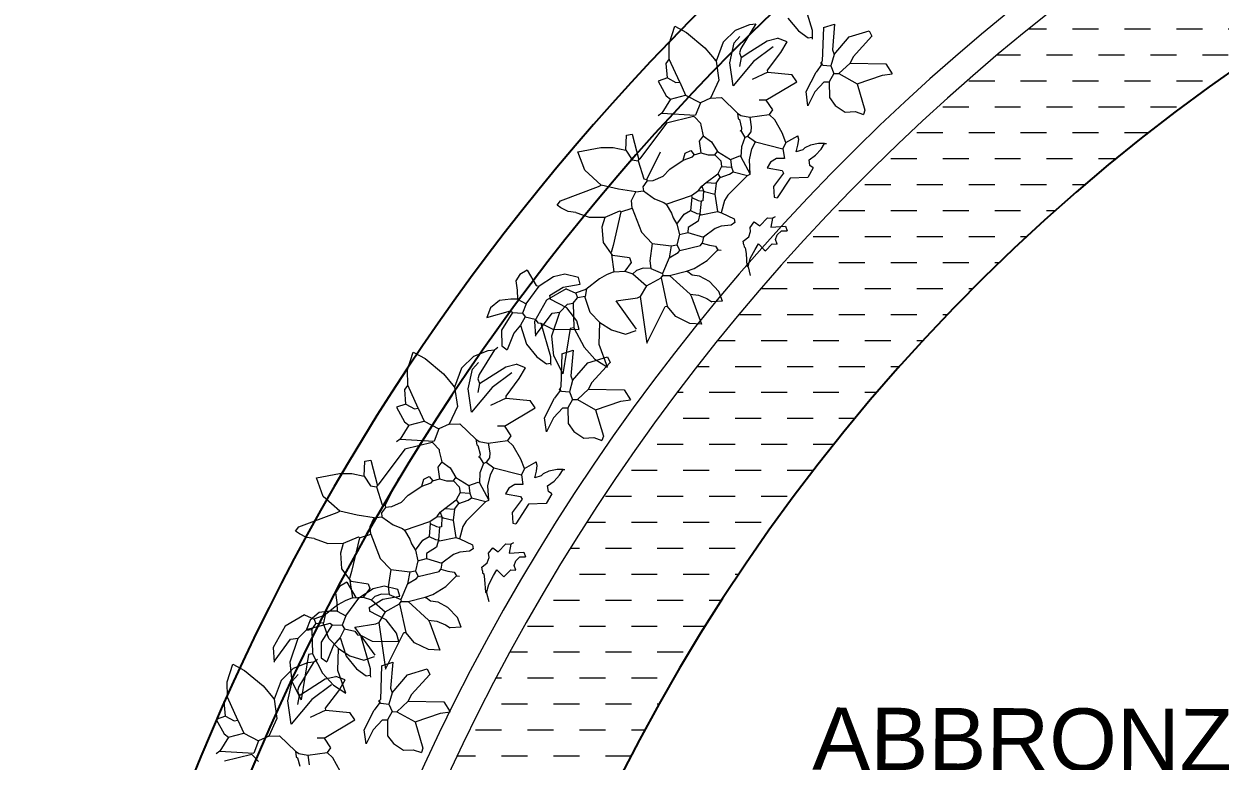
# Model space of a CAD drawing. Header units: millimetres. Extents: x 217.8 to 250.3, y 155.3 to 171.1.
# Drawn here: x 239.392 to 241.696, y 163.655 to 165.075 of the extents above; entities that cross this region are included whole.
import ezdxf

# ---------------------------------------------------------------- set-up
doc = ezdxf.new("R2010")
doc.units = ezdxf.units.MM
for name, color, linetype, lineweight in [('ACQUA', 151, 'Continuous', 20), ('TESTO', 253, 'Continuous', 25), ('VERDE_giardino', 74, 'Continuous', 9), ('VETRATE', 171, 'Continuous', 9)]:
    doc.layers.add(name, color=color, linetype=linetype, lineweight=lineweight)
doc.layers.add('PROIEZIONI', color=145, linetype='Continuous')
doc.styles.get("Standard").update_dxf_attribs({"font": 'ARIAL.TTF'})

msp = doc.modelspace()

# ---------------------------------------------------------------- hatches: boundary and pattern name
at = {"layer": 'ACQUA'}
h = msp.add_hatch(dxfattribs=at)
h.set_pattern_fill('DASH', color=256, scale=0.4, style=0)
h.set_pattern_definition([(0, (358.711986, -43.13463), (0.05, 0.05), [0.05, -0.05])])
h.paths.add_polyline_path([(244.3418, 165.9229), (244.3418, 165.6204, -0.174446), (246.5631, 164.4613), (246.7837, 164.6645, 0.17708)])
h.paths.add_polyline_path([(243.3257, 165.9208, 2.20923), (247.8419, 161.9543), (247.5419, 161.9543, -2.193796), (243.3257, 165.6181)])

# ---------------------------------------------------------------- linework, layer by layer
at = {"layer": 'PROIEZIONI'}
for radius, end in [(4.45, 218.0722), (4.35, 219.1114), (3.7, 0)]:
    msp.add_arc((243.8419, 161.9543), radius, 42.6531, end, dxfattribs=at)
at = {"layer": 'VERDE_giardino'}
for p, q in [((240.8913, 165.1261), (240.9101, 165.0625)), ((240.8638, 165.0859), (240.884, 165.0617)), ((240.6346, 165.0364), (240.6458, 165.0706)), ((240.6458, 165.0706), (240.6685, 165.0583)), ((240.7389, 165.0394), (240.7624, 165.0627)), ((240.7624, 165.0627), (240.79, 165.074)), ((240.8019, 165.0751), (240.7729, 165.0273)), ((240.79, 165.074), (240.8019, 165.0751)), ((240.884, 165.0617), (240.9027, 165.0482)), ((240.9101, 165.0625), (240.9101, 165.0493)), ((240.9319, 165.0676), (240.9299, 165.0029)), ((240.9319, 165.0676), (240.9536, 165.0745)), ((240.9536, 165.0745), (240.9495, 165.0247)), ((240.9818, 165.0502), (241.0199, 165.0615)), ((241.0199, 165.0615), (241.0253, 165.0509)), ((240.6685, 165.0583), (240.7038, 165.0289)), ((240.7389, 165.0394), (240.7252, 165.0033)), ((240.7517, 164.9997), (240.7599, 165.0381)), ((240.7599, 165.0381), (240.7712, 165.0505)), ((240.7925, 165.0226), (240.8238, 165.0423)), ((240.8238, 165.0423), (240.8439, 165.0472)), ((240.862, 165.0403), (240.8439, 165.0472)), ((240.8498, 165.0196), (240.862, 165.0403)), ((240.9027, 165.0482), (240.9101, 165.0493)), ((240.9101, 165.0493), (240.9107, 165.0456)), ((240.9527, 165.0156), (240.9818, 165.0502)), ((241.0253, 165.0509), (240.9893, 165.0115)), ((240.6351, 165.0072), (240.6346, 165.0364)), ((240.7038, 165.0289), (240.7252, 165.0033)), ((240.7729, 165.0273), (240.7703, 165.0194)), ((240.7703, 165.0194), (240.7735, 165.0104)), ((240.7735, 165.0104), (240.7925, 165.0226)), ((240.8355, 165.0308), (240.7975, 165.0026)), ((240.8245, 164.9856), (240.8498, 165.0196)), ((240.9527, 165.0156), (240.9464, 164.9939)), ((240.9495, 165.0247), (240.9527, 165.0156)), ((240.6292, 164.9988), (240.6356, 165.0073)), ((240.6314, 164.9707), (240.6292, 164.9988)), ((240.6553, 164.9628), (240.6351, 165.0072)), ((240.7252, 165.0033), (240.7231, 165.0049)), ((240.7252, 165.0033), (240.7306, 164.9662)), ((240.7581, 164.9553), (240.7517, 164.9997)), ((240.7975, 165.0026), (240.7581, 164.9553)), ((240.7735, 165.0104), (240.7703, 164.9928)), ((240.9289, 164.997), (240.9178, 164.9821)), ((240.9268, 164.9986), (240.9284, 165.0007)), ((240.9268, 164.9986), (240.9289, 164.997)), ((240.9284, 165.0007), (240.9299, 165.0029)), ((240.9284, 165.0007), (240.9289, 164.997)), ((240.9289, 164.997), (240.931, 164.9954)), ((240.931, 164.9954), (240.9464, 164.9939)), ((240.9464, 164.9939), (240.9523, 164.9796)), ((240.9618, 164.9791), (240.9835, 164.9993)), ((240.9893, 165.0115), (240.9835, 164.9993)), ((240.9835, 164.9993), (241.052, 164.9979)), ((241.052, 164.9979), (241.0642, 164.9788)), ((240.6314, 164.9707), (240.6134, 164.9643)), ((240.6314, 164.9707), (240.6479, 164.9617)), ((240.825, 164.9819), (240.7948, 164.968)), ((240.825, 164.9819), (240.8245, 164.9856)), ((240.825, 164.9819), (240.8712, 164.9772)), ((240.8807, 164.9635), (240.8712, 164.9772)), ((240.8986, 164.9444), (240.9178, 164.9821)), ((240.9523, 164.9796), (240.9433, 164.9631)), ((240.9523, 164.9796), (240.9618, 164.9791)), ((240.9618, 164.9791), (240.9969, 164.9596)), ((240.9969, 164.9596), (241.0457, 164.9761)), ((241.0457, 164.9761), (241.0642, 164.9788)), ((240.6134, 164.9643), (240.6289, 164.9362)), ((240.6479, 164.9617), (240.6553, 164.9628)), ((240.6553, 164.9628), (240.6665, 164.9379)), ((240.7306, 164.9662), (240.7148, 164.9317)), ((240.8214, 164.9283), (240.8807, 164.9635)), ((240.9158, 164.9439), (240.9338, 164.9636)), ((240.9338, 164.9636), (240.9433, 164.9631)), ((240.9433, 164.9631), (240.9439, 164.9329)), ((240.9969, 164.9596), (241.0119, 164.9087)), ((240.6374, 164.9299), (240.6205, 164.9028)), ((240.6289, 164.9362), (240.6374, 164.9299)), ((240.6374, 164.9299), (240.6665, 164.9379)), ((240.6665, 164.9379), (240.6952, 164.9231)), ((240.6952, 164.9231), (240.6859, 164.8993)), ((240.7148, 164.9317), (240.6952, 164.9231)), ((240.7148, 164.9317), (240.7355, 164.9328)), ((240.7663, 164.9032), (240.7355, 164.9328)), ((240.8214, 164.9283), (240.8082, 164.9282)), ((240.8214, 164.9283), (240.8337, 164.9092)), ((240.9023, 164.9173), (240.8986, 164.9444)), ((240.9158, 164.9439), (240.9023, 164.9173)), ((240.9439, 164.9329), (240.955, 164.9176)), ((240.6205, 164.9028), (240.6136, 164.898)), ((240.6205, 164.9028), (240.6859, 164.8993)), ((240.7663, 164.9032), (240.768, 164.8921)), ((240.7663, 164.9032), (240.7727, 164.8984)), ((240.7727, 164.8984), (240.7902, 164.8953)), ((240.7902, 164.8953), (240.8274, 164.9007)), ((240.8337, 164.9092), (240.8274, 164.9007)), ((240.8384, 164.89), (240.8274, 164.9007)), ((240.955, 164.9176), (240.9742, 164.9048)), ((240.9742, 164.9048), (240.9934, 164.906)), ((240.9934, 164.906), (241.0093, 164.9007)), ((241.0119, 164.9087), (241.0093, 164.9007)), ((240.6297, 164.884), (240.5783, 164.8151)), ((240.682, 164.8966), (240.6297, 164.884)), ((240.6842, 164.895), (240.682, 164.8966)), ((240.6842, 164.895), (240.6953, 164.8834)), ((240.6953, 164.8834), (240.6959, 164.8796)), ((240.6959, 164.8796), (240.7007, 164.8595)), ((240.768, 164.8921), (240.7701, 164.8905)), ((240.7701, 164.8905), (240.7744, 164.874)), ((240.7902, 164.8953), (240.7929, 164.8767)), ((240.7929, 164.8767), (240.7924, 164.8672)), ((240.8526, 164.8648), (240.8384, 164.89)), ((240.5512, 164.832), (240.5527, 164.8607)), ((240.5527, 164.8607), (240.5639, 164.8623)), ((240.5639, 164.8623), (240.5767, 164.813)), ((240.7007, 164.8595), (240.6928, 164.8489)), ((240.7007, 164.8595), (240.7167, 164.8476)), ((240.7712, 164.8698), (240.7733, 164.8682)), ((240.7744, 164.874), (240.7733, 164.8682)), ((240.7733, 164.8682), (240.7808, 164.856)), ((240.7808, 164.856), (240.774, 164.838)), ((240.7808, 164.856), (240.7861, 164.8587)), ((240.7924, 164.8672), (240.7861, 164.8587)), ((240.7861, 164.8587), (240.801, 164.8476)), ((240.8599, 164.8467), (240.8526, 164.8648)), ((240.8599, 164.8467), (240.8826, 164.8595)), ((240.8845, 164.852), (240.8826, 164.8595)), ((240.459, 164.8286), (240.5032, 164.8366)), ((240.5032, 164.8366), (240.5273, 164.8369)), ((240.5273, 164.8369), (240.5512, 164.832)), ((240.5512, 164.832), (240.5635, 164.813)), ((240.6658, 164.826), (240.6764, 164.8313)), ((240.6764, 164.8313), (240.6833, 164.8229)), ((240.6928, 164.8489), (240.696, 164.8266)), ((240.7167, 164.8476), (240.7278, 164.8294)), ((240.7231, 164.823), (240.7278, 164.8294)), ((240.7278, 164.8294), (240.7528, 164.814)), ((240.774, 164.838), (240.773, 164.8189)), ((240.7895, 164.8134), (240.7942, 164.8342)), ((240.7942, 164.8342), (240.801, 164.8476)), ((240.801, 164.8476), (240.8541, 164.8345)), ((240.8599, 164.8467), (240.8541, 164.8345)), ((240.8541, 164.8345), (240.8568, 164.8159)), ((240.8795, 164.8287), (240.883, 164.8415)), ((240.8923, 164.8325), (240.8795, 164.8287)), ((240.883, 164.8415), (240.8845, 164.852)), ((240.8961, 164.836), (240.8923, 164.8325)), ((240.907, 164.8412), (240.8961, 164.836)), ((240.9229, 164.8446), (240.907, 164.8412)), ((240.9171, 164.8222), (240.9276, 164.8338)), ((240.9341, 164.8443), (240.9229, 164.8446)), ((240.9276, 164.8338), (240.9341, 164.8443)), ((240.9341, 164.8443), (240.9378, 164.8448)), ((240.4722, 164.7929), (240.459, 164.8286)), ((240.5635, 164.813), (240.5751, 164.8109)), ((240.5751, 164.8109), (240.5767, 164.813)), ((240.5751, 164.8109), (240.5859, 164.7764)), ((240.5767, 164.813), (240.5783, 164.8151)), ((240.5917, 164.7754), (240.6181, 164.8285)), ((240.6362, 164.7951), (240.6621, 164.8122)), ((240.6621, 164.8122), (240.6658, 164.826)), ((240.6621, 164.8122), (240.6801, 164.8186)), ((240.6801, 164.8186), (240.6833, 164.8229)), ((240.6833, 164.8229), (240.696, 164.8266)), ((240.696, 164.8266), (240.7098, 164.8229)), ((240.7098, 164.8229), (240.7231, 164.823)), ((240.7231, 164.823), (240.7343, 164.8113)), ((240.7343, 164.8113), (240.7359, 164.8002)), ((240.7528, 164.814), (240.7708, 164.8205)), ((240.7528, 164.814), (240.755, 164.7992)), ((240.7708, 164.8205), (240.773, 164.8189)), ((240.773, 164.8189), (240.7911, 164.7855)), ((240.7911, 164.7855), (240.7895, 164.8134)), ((240.83, 164.8088), (240.8234, 164.7978)), ((240.8414, 164.8155), (240.83, 164.8088)), ((240.8568, 164.8159), (240.8414, 164.8155)), ((240.9045, 164.8134), (240.9171, 164.8222)), ((240.9061, 164.8023), (240.9045, 164.8134)), ((240.5042, 164.7645), (240.4722, 164.7929)), ((240.6362, 164.7951), (240.6226, 164.7811)), ((240.7063, 164.7694), (240.7285, 164.7859)), ((240.7359, 164.8002), (240.7285, 164.7859)), ((240.7285, 164.7859), (240.7333, 164.779)), ((240.7333, 164.779), (240.7513, 164.7854)), ((240.7359, 164.8002), (240.755, 164.7992)), ((240.7513, 164.7854), (240.7582, 164.7902)), ((240.755, 164.7992), (240.7582, 164.7902)), ((240.7582, 164.7902), (240.7858, 164.7828)), ((240.7858, 164.7828), (240.7911, 164.7855)), ((240.8234, 164.7978), (240.8526, 164.7926)), ((240.8553, 164.7873), (240.8362, 164.7618)), ((240.8526, 164.7926), (240.8553, 164.7873)), ((240.9125, 164.7975), (240.902, 164.7789)), ((240.9125, 164.7975), (240.9061, 164.8023)), ((240.4253, 164.7341), (240.4989, 164.7618)), ((240.4989, 164.7618), (240.5042, 164.7645)), ((240.5374, 164.7565), (240.5042, 164.7645)), ((240.5922, 164.7717), (240.5843, 164.761)), ((240.5843, 164.761), (240.5854, 164.7536)), ((240.5859, 164.7764), (240.5917, 164.7754)), ((240.5917, 164.7754), (240.5922, 164.7717)), ((240.6035, 164.7726), (240.5922, 164.7717)), ((240.6226, 164.7811), (240.6035, 164.7726)), ((240.6915, 164.7539), (240.6978, 164.7624)), ((240.6978, 164.7624), (240.7063, 164.7694)), ((240.6978, 164.7624), (240.701, 164.7534)), ((240.7063, 164.7694), (240.7254, 164.7684)), ((240.7254, 164.7684), (240.7228, 164.7471)), ((240.7254, 164.7684), (240.7333, 164.779)), ((240.7858, 164.7828), (240.7477, 164.7451)), ((240.8362, 164.7618), (240.8374, 164.7411)), ((240.868, 164.7778), (240.8432, 164.7401)), ((240.902, 164.7789), (240.868, 164.7778)), ((240.5705, 164.7514), (240.5374, 164.7565)), ((240.5625, 164.7347), (240.5705, 164.7514)), ((240.5705, 164.7514), (240.5854, 164.7536)), ((240.5854, 164.7536), (240.6067, 164.7378)), ((240.6067, 164.7378), (240.6247, 164.7309)), ((240.629, 164.7278), (240.6777, 164.7443)), ((240.6783, 164.7406), (240.6762, 164.7157)), ((240.6777, 164.7443), (240.6915, 164.7539)), ((240.6777, 164.7443), (240.6783, 164.7406)), ((240.6783, 164.7406), (240.6905, 164.7348)), ((240.6915, 164.7539), (240.701, 164.7534)), ((240.701, 164.7534), (240.7, 164.7343)), ((240.701, 164.7534), (240.7031, 164.7518)), ((240.7031, 164.7518), (240.7228, 164.7471)), ((240.7228, 164.7471), (240.7277, 164.7137)), ((240.7477, 164.7451), (240.7413, 164.7348)), ((240.8374, 164.7411), (240.8432, 164.7401)), ((240.4189, 164.7255), (240.4253, 164.7341)), ((240.4264, 164.7208), (240.4189, 164.7255)), ((240.4401, 164.7136), (240.4264, 164.7208)), ((240.5113, 164.703), (240.5399, 164.7148)), ((240.5399, 164.7148), (240.542, 164.7132)), ((240.542, 164.7132), (240.5637, 164.7201)), ((240.5637, 164.7201), (240.5625, 164.7347)), ((240.5637, 164.7201), (240.5819, 164.6735)), ((240.6247, 164.7309), (240.629, 164.7278)), ((240.629, 164.7278), (240.6391, 164.7103)), ((240.664, 164.7082), (240.6762, 164.7157)), ((240.6762, 164.7157), (240.6884, 164.7099)), ((240.6905, 164.7348), (240.6963, 164.7338)), ((240.6963, 164.7338), (240.6943, 164.7088)), ((240.7, 164.7343), (240.6963, 164.7338)), ((240.7413, 164.7348), (240.735, 164.7113)), ((240.455, 164.7119), (240.4401, 164.7136)), ((240.455, 164.7119), (240.4811, 164.7024)), ((240.4811, 164.7024), (240.5113, 164.703)), ((240.5059, 164.6843), (240.5113, 164.703)), ((240.542, 164.7132), (240.5268, 164.6484)), ((240.6391, 164.7103), (240.6423, 164.7013)), ((240.6423, 164.7013), (240.6498, 164.6891)), ((240.6498, 164.6891), (240.664, 164.7082)), ((240.6906, 164.6951), (240.6715, 164.6828)), ((240.6884, 164.7099), (240.6943, 164.7088)), ((240.6943, 164.7088), (240.6906, 164.6951)), ((240.6943, 164.7088), (240.6964, 164.7073)), ((240.6964, 164.7073), (240.7277, 164.7137)), ((240.7277, 164.7137), (240.7356, 164.7111)), ((240.7356, 164.7111), (240.76, 164.6995)), ((240.7611, 164.6921), (240.7543, 164.6873)), ((240.76, 164.6995), (240.7611, 164.6921)), ((240.7909, 164.6831), (240.7988, 164.6938)), ((240.7988, 164.6938), (240.8094, 164.6859)), ((240.8094, 164.6859), (240.8242, 164.7013)), ((240.8242, 164.7013), (240.8338, 164.7008)), ((240.8338, 164.7008), (240.8306, 164.6833)), ((240.8391, 164.7034), (240.8338, 164.7008)), ((240.5084, 164.6536), (240.5059, 164.6843)), ((240.5819, 164.6735), (240.6021, 164.6518)), ((240.6498, 164.6891), (240.6546, 164.669)), ((240.6546, 164.669), (240.6499, 164.6493)), ((240.6546, 164.669), (240.671, 164.6732)), ((240.6715, 164.6828), (240.671, 164.6732)), ((240.671, 164.6732), (240.7008, 164.6643)), ((240.7232, 164.6811), (240.7008, 164.6643)), ((240.7354, 164.6856), (240.7232, 164.6811)), ((240.7543, 164.6873), (240.7354, 164.6856)), ((240.7881, 164.6649), (240.7917, 164.6753)), ((240.7917, 164.6753), (240.7909, 164.6831)), ((240.8306, 164.6833), (240.8587, 164.6855)), ((240.8398, 164.6597), (240.843, 164.6687)), ((240.843, 164.6687), (240.851, 164.6763)), ((240.851, 164.6763), (240.862, 164.6765)), ((240.8587, 164.6855), (240.862, 164.6765)), ((240.5258, 164.6293), (240.5084, 164.6536)), ((240.5268, 164.6484), (240.5232, 164.6346)), ((240.6021, 164.6518), (240.5975, 164.6189)), ((240.6021, 164.6518), (240.6387, 164.6477)), ((240.6387, 164.6477), (240.6346, 164.6243)), ((240.6387, 164.6477), (240.6499, 164.6493)), ((240.6499, 164.6493), (240.6552, 164.6387)), ((240.6552, 164.6387), (240.6955, 164.6484)), ((240.6955, 164.6484), (240.6987, 164.6526)), ((240.7008, 164.6643), (240.6987, 164.6526)), ((240.6987, 164.6526), (240.7125, 164.649)), ((240.7125, 164.649), (240.7241, 164.6469)), ((240.7241, 164.6469), (240.7289, 164.64)), ((240.7777, 164.6566), (240.7881, 164.6649)), ((240.7788, 164.6492), (240.7777, 164.6566)), ((240.7788, 164.6492), (240.7793, 164.6455)), ((240.7793, 164.6455), (240.7814, 164.6439)), ((240.8006, 164.6404), (240.8069, 164.6514)), ((240.8069, 164.6514), (240.818, 164.6397)), ((240.8202, 164.6381), (240.8334, 164.6514)), ((240.8334, 164.6514), (240.8429, 164.6509)), ((240.8429, 164.6509), (240.8398, 164.6597)), ((240.5237, 164.6309), (240.5286, 164.5975)), ((240.5237, 164.6309), (240.5258, 164.6293)), ((240.5258, 164.6293), (240.5587, 164.6247)), ((240.5587, 164.6247), (240.5619, 164.6156)), ((240.6346, 164.6243), (240.6219, 164.5941)), ((240.6346, 164.6243), (240.652, 164.6345)), ((240.652, 164.6345), (240.6552, 164.6387)), ((240.7084, 164.6192), (240.7289, 164.64)), ((240.7273, 164.6379), (240.7289, 164.64)), ((240.7289, 164.64), (240.7348, 164.639)), ((240.7814, 164.6439), (240.7831, 164.6327)), ((240.7831, 164.6327), (240.7847, 164.6083)), ((240.7868, 164.6068), (240.7912, 164.6231)), ((240.7912, 164.6231), (240.8006, 164.6404)), ((240.818, 164.6397), (240.8202, 164.6381)), ((240.3613, 164.6006), (240.3471, 164.5923)), ((240.3613, 164.6006), (240.3789, 164.571)), ((240.5619, 164.6156), (240.5492, 164.5986)), ((240.572, 164.6001), (240.5652, 164.5934)), ((240.5847, 164.6043), (240.572, 164.6001)), ((240.5996, 164.6041), (240.5847, 164.6043)), ((240.5975, 164.6189), (240.5996, 164.6041)), ((240.5996, 164.6041), (240.6219, 164.5941)), ((240.6357, 164.5904), (240.6686, 164.599)), ((240.6686, 164.599), (240.6832, 164.6036)), ((240.6686, 164.599), (240.6707, 164.5974)), ((240.6832, 164.6036), (240.7084, 164.6192)), ((240.7847, 164.6083), (240.7868, 164.6068)), ((240.7868, 164.6068), (240.7911, 164.5903)), ((240.3471, 164.5923), (240.3394, 164.5798)), ((240.3394, 164.5798), (240.3423, 164.5618)), ((240.4122, 164.5878), (240.3847, 164.5699)), ((240.4336, 164.5931), (240.4122, 164.5878)), ((240.46, 164.5866), (240.4336, 164.5931)), ((240.4637, 164.5739), (240.46, 164.5866)), ((240.5004, 164.5839), (240.4742, 164.5633)), ((240.5143, 164.5916), (240.5004, 164.5839)), ((240.5286, 164.5975), (240.5143, 164.5916)), ((240.5286, 164.5975), (240.5492, 164.5986)), ((240.5492, 164.5986), (240.5652, 164.5934)), ((240.5652, 164.5934), (240.5912, 164.5706)), ((240.5912, 164.5706), (240.6193, 164.5861)), ((240.6193, 164.5861), (240.6225, 164.5904)), ((240.6193, 164.5861), (240.6311, 164.531)), ((240.6219, 164.5941), (240.6225, 164.5904)), ((240.6225, 164.5904), (240.6357, 164.5904)), ((240.6357, 164.5904), (240.6751, 164.5544)), ((240.6792, 164.5911), (240.6707, 164.5974)), ((240.6936, 164.589), (240.6792, 164.5911)), ((240.7123, 164.5791), (240.6936, 164.589)), ((240.7309, 164.5596), (240.7123, 164.5791)), ((240.3423, 164.5618), (240.3429, 164.5449)), ((240.3593, 164.5359), (240.3847, 164.5699)), ((240.3789, 164.571), (240.3847, 164.5699)), ((240.4362, 164.5649), (240.3986, 164.5427)), ((240.4044, 164.552), (240.4308, 164.5679)), ((240.4308, 164.5679), (240.4637, 164.5739)), ((240.4362, 164.5649), (240.455, 164.5565)), ((240.4742, 164.5633), (240.4539, 164.5566)), ((240.455, 164.5565), (240.4582, 164.5474)), ((240.4757, 164.5645), (240.473, 164.5496)), ((240.5912, 164.5706), (240.5791, 164.5499)), ((240.6751, 164.5544), (240.6912, 164.5524)), ((240.6751, 164.5544), (240.6777, 164.5492)), ((240.7377, 164.5408), (240.7309, 164.5596)), ((240.3082, 164.5423), (240.291, 164.5278)), ((240.3296, 164.5448), (240.3082, 164.5423)), ((240.3429, 164.5449), (240.3296, 164.5448)), ((240.3429, 164.5449), (240.3593, 164.5359)), ((240.3593, 164.5359), (240.3525, 164.5179)), ((240.3986, 164.5427), (240.3757, 164.5016)), ((240.4044, 164.552), (240.4055, 164.5445)), ((240.4376, 164.5279), (240.4055, 164.5445)), ((240.4243, 164.5198), (240.4391, 164.5352)), ((240.4391, 164.5352), (240.4502, 164.5368)), ((240.4502, 164.5368), (240.4582, 164.5474)), ((240.4502, 164.5368), (240.4514, 164.4896)), ((240.473, 164.5496), (240.4582, 164.5474)), ((240.4828, 164.5193), (240.4723, 164.5496)), ((240.533, 164.5413), (240.5738, 164.5473)), ((240.5721, 164.4868), (240.533, 164.5413)), ((240.5738, 164.5473), (240.5791, 164.5499)), ((240.5791, 164.5499), (240.5922, 164.4603)), ((240.5922, 164.4603), (240.6274, 164.5304)), ((240.6274, 164.5304), (240.6311, 164.531)), ((240.648, 164.5111), (240.6311, 164.531)), ((240.6777, 164.5492), (240.6972, 164.4969)), ((240.6912, 164.5524), (240.7076, 164.5458)), ((240.7076, 164.5458), (240.717, 164.5397)), ((240.7377, 164.5408), (240.717, 164.5397)), ((240.291, 164.5278), (240.2836, 164.5097)), ((240.2836, 164.5097), (240.3292, 164.522)), ((240.3334, 164.5189), (240.3118, 164.4854)), ((240.3292, 164.522), (240.3334, 164.5189)), ((240.3334, 164.5189), (240.3525, 164.5179)), ((240.3573, 164.511), (240.3483, 164.4945)), ((240.3525, 164.5179), (240.3573, 164.511)), ((240.3573, 164.511), (240.3769, 164.5063)), ((240.3775, 164.4747), (240.4095, 164.5176)), ((240.4088, 164.4745), (240.4243, 164.5198)), ((240.4095, 164.5176), (240.4243, 164.5198)), ((240.457, 164.5028), (240.4376, 164.5279)), ((240.5014, 164.5), (240.4828, 164.5193)), ((240.6748, 164.4979), (240.648, 164.5111)), ((240.3118, 164.4854), (240.3124, 164.4551)), ((240.3483, 164.4945), (240.3359, 164.4791)), ((240.3483, 164.4945), (240.36, 164.4581)), ((240.3757, 164.5016), (240.3776, 164.4735)), ((240.3769, 164.5063), (240.3817, 164.4994)), ((240.3817, 164.4994), (240.3876, 164.4983)), ((240.3876, 164.4983), (240.4063, 164.4347)), ((240.3876, 164.4983), (240.4105, 164.4873)), ((240.4105, 164.4873), (240.4613, 164.4863)), ((240.444, 164.4885), (240.4298, 164.4008)), ((240.4514, 164.4896), (240.444, 164.4885)), ((240.4514, 164.4896), (240.471, 164.4524)), ((240.4613, 164.4864), (240.457, 164.5028)), ((240.5001, 164.4573), (240.5014, 164.5)), ((240.5014, 164.5), (240.5238, 164.4857)), ((240.5238, 164.4857), (240.5508, 164.4777)), ((240.5508, 164.4777), (240.5711, 164.4844)), ((240.6972, 164.4969), (240.6748, 164.4979)), ((240.3359, 164.4791), (240.323, 164.4472)), ((240.4126, 164.4353), (240.4088, 164.4745)), ((240.1309, 164.4086), (240.142, 164.4428)), ((240.142, 164.4428), (240.1647, 164.4305)), ((240.2586, 164.4349), (240.2862, 164.4462)), ((240.2981, 164.4473), (240.2691, 164.3995)), ((240.2862, 164.4462), (240.2981, 164.4473)), ((240.2981, 164.4473), (240.305, 164.4521)), ((240.3124, 164.4551), (240.323, 164.4472)), ((240.36, 164.4581), (240.3802, 164.434)), ((240.4281, 164.4398), (240.4262, 164.3751)), ((240.4281, 164.4398), (240.4498, 164.4467)), ((240.4498, 164.4467), (240.4457, 164.3969)), ((240.471, 164.4524), (240.492, 164.4294)), ((240.516, 164.414), (240.5001, 164.4573)), ((240.1647, 164.4305), (240.2, 164.4011)), ((240.2351, 164.4116), (240.2586, 164.4349)), ((240.2561, 164.4103), (240.2674, 164.4227)), ((240.2887, 164.3948), (240.32, 164.4145)), ((240.32, 164.4145), (240.3401, 164.4194)), ((240.3582, 164.4125), (240.3401, 164.4194)), ((240.3802, 164.434), (240.3989, 164.4204)), ((240.3989, 164.4204), (240.4064, 164.4215)), ((240.4063, 164.4347), (240.4064, 164.4215)), ((240.4064, 164.4215), (240.4069, 164.4178)), ((240.4118, 164.4365), (240.4298, 164.4008)), ((240.4489, 164.3879), (240.478, 164.4224)), ((240.478, 164.4224), (240.5162, 164.4337)), ((240.5215, 164.4231), (240.4856, 164.3837)), ((240.492, 164.4294), (240.516, 164.414)), ((240.5162, 164.4337), (240.5215, 164.4231)), ((240.1314, 164.3794), (240.1309, 164.4086)), ((240.2, 164.4011), (240.2214, 164.3755)), ((240.2351, 164.4116), (240.2214, 164.3755)), ((240.2479, 164.3719), (240.2561, 164.4103)), ((240.2691, 164.3995), (240.2665, 164.3916)), ((240.2665, 164.3916), (240.2697, 164.3826)), ((240.2697, 164.3826), (240.2887, 164.3948)), ((240.3317, 164.403), (240.2938, 164.3748)), ((240.3207, 164.3578), (240.346, 164.3918)), ((240.346, 164.3918), (240.3582, 164.4125)), ((240.4457, 164.3969), (240.4489, 164.3879)), ((240.1255, 164.371), (240.1318, 164.3795)), ((240.1277, 164.3429), (240.1255, 164.371)), ((240.1515, 164.335), (240.1314, 164.3794)), ((240.2214, 164.3755), (240.2193, 164.3771)), ((240.2214, 164.3755), (240.2269, 164.3384)), ((240.2543, 164.3275), (240.2479, 164.3719)), ((240.2938, 164.3748), (240.2543, 164.3275)), ((240.2697, 164.3826), (240.2666, 164.365)), ((240.4251, 164.3692), (240.414, 164.3543)), ((240.423, 164.3708), (240.4246, 164.3729)), ((240.423, 164.3708), (240.4251, 164.3692)), ((240.4246, 164.3729), (240.4262, 164.3751)), ((240.4246, 164.3729), (240.4251, 164.3692)), ((240.4251, 164.3692), (240.4273, 164.3676)), ((240.4489, 164.3879), (240.4426, 164.3661)), ((240.4581, 164.3513), (240.4798, 164.3715)), ((240.4856, 164.3837), (240.4798, 164.3715)), ((240.4798, 164.3715), (240.5482, 164.3701)), ((240.5482, 164.3701), (240.5604, 164.3511)), ((240.3212, 164.3541), (240.291, 164.3402)), ((240.3212, 164.3541), (240.3207, 164.3578)), ((240.3212, 164.3541), (240.3674, 164.3494)), ((240.377, 164.3357), (240.3674, 164.3494)), ((240.3949, 164.3166), (240.414, 164.3543)), ((240.4273, 164.3676), (240.4426, 164.3661)), ((240.4485, 164.3518), (240.4396, 164.3353)), ((240.4426, 164.3661), (240.4485, 164.3518)), ((240.4485, 164.3518), (240.4581, 164.3513)), ((240.4581, 164.3513), (240.4931, 164.3318)), ((240.4931, 164.3318), (240.5419, 164.3484)), ((240.5419, 164.3484), (240.5604, 164.3511)), ((240.1277, 164.3429), (240.1096, 164.3365)), ((240.1096, 164.3365), (240.1251, 164.3084)), ((240.1277, 164.3429), (240.1441, 164.3339)), ((240.1441, 164.3339), (240.1515, 164.335)), ((240.1515, 164.335), (240.1628, 164.3101)), ((240.2269, 164.3384), (240.211, 164.3039)), ((240.3177, 164.3005), (240.377, 164.3357)), ((240.412, 164.3161), (240.43, 164.3358)), ((240.43, 164.3358), (240.4396, 164.3353)), ((240.4396, 164.3353), (240.4402, 164.3051)), ((240.4931, 164.3318), (240.5081, 164.2809)), ((240.1336, 164.3021), (240.1167, 164.275)), ((240.1251, 164.3084), (240.1336, 164.3021)), ((240.1336, 164.3021), (240.1628, 164.3101)), ((240.1628, 164.3101), (240.1914, 164.2953)), ((240.211, 164.3039), (240.1914, 164.2953)), ((240.211, 164.3039), (240.2317, 164.305)), ((240.2626, 164.2754), (240.2317, 164.305)), ((240.3177, 164.3005), (240.3044, 164.3004)), ((240.3177, 164.3005), (240.3299, 164.2814)), ((240.3986, 164.2896), (240.3949, 164.3166)), ((240.412, 164.3161), (240.3986, 164.2896)), ((240.4402, 164.3051), (240.4512, 164.2898)), ((240.1914, 164.2953), (240.1821, 164.2715)), ((240.3299, 164.2814), (240.3236, 164.2729)), ((240.4512, 164.2898), (240.4704, 164.277)), ((240.4704, 164.277), (240.4896, 164.2782)), ((240.4896, 164.2782), (240.5055, 164.2729)), ((240.5081, 164.2809), (240.5055, 164.2729)), ((240.1259, 164.2562), (240.0745, 164.1873)), ((240.1167, 164.275), (240.1098, 164.2702)), ((240.1167, 164.275), (240.1821, 164.2715)), ((240.1783, 164.2688), (240.1259, 164.2562)), ((240.1804, 164.2672), (240.1783, 164.2688)), ((240.1804, 164.2672), (240.1916, 164.2556)), ((240.1916, 164.2556), (240.1921, 164.2519)), ((240.2626, 164.2754), (240.2642, 164.2643)), ((240.2626, 164.2754), (240.2689, 164.2706)), ((240.2642, 164.2643), (240.2663, 164.2627)), ((240.2663, 164.2627), (240.2706, 164.2462)), ((240.2689, 164.2706), (240.2865, 164.2675)), ((240.2865, 164.2675), (240.3236, 164.2729)), ((240.2865, 164.2675), (240.2892, 164.249)), ((240.3346, 164.2622), (240.3236, 164.2729)), ((240.3489, 164.237), (240.3346, 164.2622)), ((240.0474, 164.2042), (240.0489, 164.2329)), ((240.0489, 164.2329), (240.0601, 164.2345)), ((240.0601, 164.2345), (240.073, 164.1852)), ((240.1969, 164.2317), (240.189, 164.2211)), ((240.1921, 164.2519), (240.1969, 164.2317)), ((240.1969, 164.2317), (240.2129, 164.2198)), ((240.2674, 164.242), (240.2696, 164.2404)), ((240.2706, 164.2462), (240.2696, 164.2404)), ((240.2696, 164.2404), (240.277, 164.2282)), ((240.277, 164.2282), (240.2823, 164.2309)), ((240.2887, 164.2394), (240.2823, 164.2309)), ((240.2823, 164.2309), (240.2972, 164.2198)), ((240.2892, 164.249), (240.2887, 164.2394)), ((240.3561, 164.2189), (240.3489, 164.237)), ((240.3561, 164.2189), (240.3789, 164.2317)), ((240.3807, 164.2242), (240.3789, 164.2317)), ((239.9553, 164.2008), (239.9995, 164.2088)), ((239.9995, 164.2088), (240.0235, 164.2091)), ((240.0235, 164.2091), (240.0474, 164.2042)), ((240.189, 164.2211), (240.1923, 164.1988)), ((240.2129, 164.2198), (240.2241, 164.2016)), ((240.2702, 164.2102), (240.2692, 164.1911)), ((240.277, 164.2282), (240.2702, 164.2102)), ((240.2904, 164.2064), (240.2972, 164.2198)), ((240.2972, 164.2198), (240.3503, 164.2067)), ((240.3561, 164.2189), (240.3503, 164.2067)), ((240.3758, 164.2009), (240.3793, 164.2137)), ((240.3793, 164.2137), (240.3807, 164.2242)), ((240.3924, 164.2082), (240.3885, 164.2047)), ((240.4033, 164.2135), (240.3924, 164.2082)), ((240.4191, 164.2168), (240.4033, 164.2135)), ((240.4304, 164.2165), (240.4191, 164.2168)), ((240.4238, 164.206), (240.4304, 164.2165)), ((240.4304, 164.2165), (240.4341, 164.217)), ((239.9685, 164.1651), (239.9553, 164.2008)), ((240.0474, 164.2042), (240.0597, 164.1852)), ((240.0597, 164.1852), (240.0714, 164.1831)), ((240.0714, 164.1831), (240.073, 164.1852)), ((240.073, 164.1852), (240.0745, 164.1873)), ((240.0879, 164.1476), (240.1143, 164.2007)), ((240.1324, 164.1673), (240.1584, 164.1844)), ((240.1584, 164.1844), (240.162, 164.1982)), ((240.1584, 164.1844), (240.1764, 164.1908)), ((240.162, 164.1982), (240.1726, 164.2035)), ((240.1726, 164.2035), (240.1795, 164.1951)), ((240.1764, 164.1908), (240.1795, 164.1951)), ((240.1795, 164.1951), (240.1923, 164.1988)), ((240.1923, 164.1988), (240.2061, 164.1951)), ((240.2061, 164.1951), (240.2193, 164.1952)), ((240.2193, 164.1952), (240.2241, 164.2016)), ((240.2193, 164.1952), (240.2305, 164.1835)), ((240.2241, 164.2016), (240.249, 164.1862)), ((240.249, 164.1862), (240.2671, 164.1927)), ((240.249, 164.1862), (240.2512, 164.1714)), ((240.2671, 164.1927), (240.2692, 164.1911)), ((240.2692, 164.1911), (240.2873, 164.1577)), ((240.2858, 164.1856), (240.2904, 164.2064)), ((240.2873, 164.1577), (240.2858, 164.1856)), ((240.3376, 164.1877), (240.3262, 164.181)), ((240.353, 164.1881), (240.3376, 164.1877)), ((240.3503, 164.2067), (240.353, 164.1881)), ((240.3885, 164.2047), (240.3758, 164.2009)), ((240.4007, 164.1856), (240.4133, 164.1944)), ((240.4024, 164.1745), (240.4007, 164.1856)), ((240.4133, 164.1944), (240.4238, 164.206)), ((240.0004, 164.1367), (239.9685, 164.1651)), ((240.0714, 164.1831), (240.0821, 164.1486)), ((240.1324, 164.1673), (240.1188, 164.1533)), ((240.2321, 164.1724), (240.2247, 164.1581)), ((240.2305, 164.1835), (240.2321, 164.1724)), ((240.2321, 164.1724), (240.2512, 164.1714)), ((240.2475, 164.1576), (240.2544, 164.1624)), ((240.2512, 164.1714), (240.2544, 164.1624)), ((240.2544, 164.1624), (240.282, 164.1551)), ((240.3262, 164.181), (240.3196, 164.17)), ((240.3196, 164.17), (240.3488, 164.1648)), ((240.3488, 164.1648), (240.3515, 164.1595)), ((240.4087, 164.1697), (240.3982, 164.1512)), ((240.4087, 164.1697), (240.4024, 164.1745)), ((240.0885, 164.1439), (240.0805, 164.1332)), ((240.0821, 164.1486), (240.0879, 164.1476)), ((240.0879, 164.1476), (240.0885, 164.1439)), ((240.0997, 164.1448), (240.0885, 164.1439)), ((240.1188, 164.1533), (240.0997, 164.1448)), ((240.194, 164.1346), (240.2025, 164.1416)), ((240.2025, 164.1416), (240.2247, 164.1581)), ((240.2025, 164.1416), (240.2216, 164.1406)), ((240.2216, 164.1406), (240.219, 164.1193)), ((240.2216, 164.1406), (240.2295, 164.1512)), ((240.2247, 164.1581), (240.2295, 164.1512)), ((240.2295, 164.1512), (240.2475, 164.1576)), ((240.282, 164.1551), (240.2439, 164.1173)), ((240.282, 164.1551), (240.2873, 164.1577)), ((240.3515, 164.1595), (240.3325, 164.134)), ((240.3642, 164.15), (240.3394, 164.1123)), ((240.3982, 164.1512), (240.3642, 164.15)), ((239.9215, 164.1063), (239.9951, 164.1341)), ((239.9951, 164.1341), (240.0004, 164.1367)), ((240.0336, 164.1287), (240.0004, 164.1367)), ((240.0668, 164.1237), (240.0336, 164.1287)), ((240.0588, 164.1069), (240.0668, 164.1237)), ((240.0668, 164.1237), (240.0816, 164.1258)), ((240.0805, 164.1332), (240.0816, 164.1258)), ((240.0816, 164.1258), (240.1029, 164.11)), ((240.1252, 164.1), (240.1739, 164.1166)), ((240.1739, 164.1166), (240.1877, 164.1261)), ((240.1739, 164.1166), (240.1745, 164.1128)), ((240.1877, 164.1261), (240.194, 164.1346)), ((240.1877, 164.1261), (240.1972, 164.1256)), ((240.194, 164.1346), (240.1972, 164.1256)), ((240.1972, 164.1256), (240.1962, 164.1065)), ((240.1972, 164.1256), (240.1994, 164.124)), ((240.1994, 164.124), (240.219, 164.1193)), ((240.219, 164.1193), (240.2239, 164.0859)), ((240.2439, 164.1173), (240.2376, 164.107)), ((240.3325, 164.134), (240.3336, 164.1133)), ((239.9152, 164.0978), (239.9215, 164.1063)), ((239.9226, 164.093), (239.9152, 164.0978)), ((239.9364, 164.0858), (239.9226, 164.093)), ((240.0382, 164.0854), (240.06, 164.0923)), ((240.06, 164.0923), (240.0588, 164.1069)), ((240.06, 164.0923), (240.0781, 164.0457)), ((240.1029, 164.11), (240.1209, 164.1031)), ((240.1209, 164.1031), (240.1252, 164.1)), ((240.1252, 164.1), (240.1353, 164.0825)), ((240.1745, 164.1128), (240.1724, 164.0879)), ((240.1745, 164.1128), (240.1867, 164.107)), ((240.1867, 164.107), (240.1925, 164.106)), ((240.1925, 164.106), (240.1905, 164.0811)), ((240.1962, 164.1065), (240.1925, 164.106)), ((240.2376, 164.107), (240.2313, 164.0835)), ((240.3336, 164.1133), (240.3394, 164.1123)), ((239.9513, 164.0841), (239.9364, 164.0858)), ((239.9513, 164.0841), (239.9773, 164.0746)), ((239.9773, 164.0746), (240.0075, 164.0752)), ((240.0021, 164.0565), (240.0075, 164.0752)), ((240.0075, 164.0752), (240.0361, 164.087)), ((240.0382, 164.0854), (240.023, 164.0206)), ((240.0361, 164.087), (240.0382, 164.0854)), ((240.1353, 164.0825), (240.1385, 164.0735)), ((240.1385, 164.0735), (240.146, 164.0613)), ((240.146, 164.0613), (240.1603, 164.0804)), ((240.1603, 164.0804), (240.1724, 164.0879)), ((240.1724, 164.0879), (240.1846, 164.0821)), ((240.1846, 164.0821), (240.1905, 164.0811)), ((240.1905, 164.0811), (240.1868, 164.0673)), ((240.1905, 164.0811), (240.1926, 164.0795)), ((240.1926, 164.0795), (240.2239, 164.0859)), ((240.2239, 164.0859), (240.2318, 164.0833)), ((240.2318, 164.0833), (240.2563, 164.0717)), ((240.2563, 164.0717), (240.2574, 164.0643)), ((240.3056, 164.0581), (240.3204, 164.0735)), ((240.3204, 164.0735), (240.33, 164.073)), ((240.33, 164.073), (240.3269, 164.0555)), ((240.3353, 164.0756), (240.33, 164.073)), ((240.0046, 164.0258), (240.0021, 164.0565)), ((240.146, 164.0613), (240.1508, 164.0412)), ((240.1677, 164.055), (240.1672, 164.0455)), ((240.1868, 164.0673), (240.1677, 164.055)), ((240.2194, 164.0533), (240.197, 164.0365)), ((240.2316, 164.0578), (240.2194, 164.0533)), ((240.2505, 164.0595), (240.2316, 164.0578)), ((240.2574, 164.0643), (240.2505, 164.0595)), ((240.2843, 164.0371), (240.2879, 164.0475)), ((240.2871, 164.0554), (240.295, 164.066)), ((240.2879, 164.0475), (240.2871, 164.0554)), ((240.295, 164.066), (240.3056, 164.0581)), ((240.3269, 164.0555), (240.355, 164.0577)), ((240.3392, 164.0409), (240.3472, 164.0485)), ((240.3472, 164.0485), (240.3582, 164.0487)), ((240.355, 164.0577), (240.3582, 164.0487)), ((240.022, 164.0015), (240.0046, 164.0258)), ((240.0781, 164.0457), (240.0984, 164.024)), ((240.0984, 164.024), (240.0937, 163.9911)), ((240.0984, 164.024), (240.135, 164.0199)), ((240.1508, 164.0412), (240.1461, 164.0215)), ((240.1508, 164.0412), (240.1672, 164.0455)), ((240.1672, 164.0455), (240.197, 164.0365)), ((240.1917, 164.0206), (240.1949, 164.0249)), ((240.197, 164.0365), (240.1949, 164.0249)), ((240.1949, 164.0249), (240.2087, 164.0212)), ((240.2739, 164.0288), (240.2843, 164.0371)), ((240.275, 164.0214), (240.2739, 164.0288)), ((240.2968, 164.0126), (240.3031, 164.0236)), ((240.3031, 164.0236), (240.3143, 164.0119)), ((240.3164, 164.0104), (240.3296, 164.0237)), ((240.3296, 164.0237), (240.3392, 164.0232)), ((240.3361, 164.0319), (240.3392, 164.0409)), ((240.3392, 164.0232), (240.3361, 164.0319)), ((240.0137, 163.9998), (239.9996, 163.9914)), ((240.0137, 163.9998), (240.0313, 163.9701)), ((240.023, 164.0206), (240.0194, 164.0068)), ((240.0199, 164.0031), (240.0248, 163.9697)), ((240.0199, 164.0031), (240.022, 164.0015)), ((240.022, 164.0015), (240.0549, 163.9969)), ((240.135, 164.0199), (240.1308, 163.9965)), ((240.1308, 163.9965), (240.1483, 164.0067)), ((240.135, 164.0199), (240.1461, 164.0215)), ((240.1461, 164.0215), (240.1514, 164.0109)), ((240.1483, 164.0067), (240.1514, 164.0109)), ((240.1514, 164.0109), (240.1917, 164.0206)), ((240.2047, 163.9914), (240.2252, 164.0122)), ((240.2087, 164.0212), (240.2204, 164.0191)), ((240.2204, 164.0191), (240.2252, 164.0122)), ((240.2236, 164.0101), (240.2252, 164.0122)), ((240.2252, 164.0122), (240.231, 164.0112)), ((240.275, 164.0214), (240.2755, 164.0177)), ((240.2755, 164.0177), (240.2777, 164.0161)), ((240.2777, 164.0161), (240.2793, 164.0049)), ((240.2793, 164.0049), (240.2809, 163.9805)), ((240.2874, 163.9953), (240.2968, 164.0126)), ((240.3143, 164.0119), (240.3164, 164.0104)), ((239.9996, 163.9914), (239.9918, 163.979)), ((239.9918, 163.979), (239.9948, 163.961)), ((240.0646, 163.987), (240.0372, 163.9691)), ((240.0582, 163.9879), (240.0455, 163.9708)), ((240.0549, 163.9969), (240.0582, 163.9879)), ((240.0861, 163.9923), (240.0646, 163.987)), ((240.1124, 163.9857), (240.0861, 163.9923)), ((240.0937, 163.9911), (240.0958, 163.9763)), ((240.1162, 163.973), (240.1124, 163.9857)), ((240.1308, 163.9965), (240.1181, 163.9663)), ((240.1794, 163.9758), (240.2047, 163.9914)), ((240.2809, 163.9805), (240.2831, 163.979)), ((240.2831, 163.979), (240.2874, 163.9953)), ((240.2831, 163.979), (240.2874, 163.9625)), ((239.9966, 163.9561), (239.9705, 163.9355)), ((239.9948, 163.961), (239.9953, 163.944)), ((240.0105, 163.9638), (239.9966, 163.9561)), ((240.0248, 163.9697), (240.0105, 163.9638)), ((240.0118, 163.935), (240.0372, 163.9691)), ((240.0248, 163.9697), (240.0455, 163.9708)), ((240.0313, 163.9701), (240.0372, 163.9691)), ((240.0455, 163.9708), (240.0614, 163.9656)), ((240.0568, 163.9511), (240.0832, 163.9671)), ((240.0682, 163.9723), (240.0614, 163.9656)), ((240.0614, 163.9656), (240.0875, 163.9429)), ((240.0809, 163.9765), (240.0682, 163.9723)), ((240.0958, 163.9763), (240.0809, 163.9765)), ((240.0832, 163.9671), (240.1162, 163.973)), ((240.0875, 163.9429), (240.1155, 163.9583)), ((240.0958, 163.9763), (240.1181, 163.9663)), ((240.1155, 163.9583), (240.1187, 163.9626)), ((240.1155, 163.9583), (240.1274, 163.9032)), ((240.1181, 163.9663), (240.1187, 163.9626)), ((240.1187, 163.9626), (240.132, 163.9626)), ((240.132, 163.9626), (240.1648, 163.9712)), ((240.132, 163.9626), (240.1713, 163.9267)), ((240.1648, 163.9712), (240.1794, 163.9758)), ((240.1648, 163.9712), (240.1669, 163.9696)), ((240.1754, 163.9633), (240.1669, 163.9696)), ((240.1898, 163.9612), (240.1754, 163.9633)), ((240.2085, 163.9513), (240.1898, 163.9612)), ((239.9325, 163.9371), (239.8949, 163.9149)), ((239.9325, 163.9371), (239.9512, 163.9287)), ((239.9607, 163.9414), (239.9435, 163.9269)), ((239.9705, 163.9355), (239.9502, 163.9288)), ((239.9821, 163.944), (239.9607, 163.9414)), ((239.9719, 163.9367), (239.9692, 163.9218)), ((239.9953, 163.944), (239.9821, 163.944)), ((239.9953, 163.944), (240.0118, 163.935)), ((240.0118, 163.935), (240.005, 163.917)), ((240.0568, 163.9511), (240.0579, 163.9437)), ((240.09, 163.9271), (240.0579, 163.9437)), ((240.0875, 163.9429), (240.0753, 163.9221)), ((240.2271, 163.9318), (240.2085, 163.9513)), ((240.2339, 163.9131), (240.2271, 163.9318)), ((239.8949, 163.9149), (239.8719, 163.8738)), ((239.9353, 163.9074), (239.9465, 163.909)), ((239.9435, 163.9269), (239.936, 163.9088)), ((239.936, 163.9088), (239.9816, 163.9212)), ((239.9465, 163.909), (239.9544, 163.9197)), ((239.9465, 163.909), (239.9477, 163.8618)), ((239.9512, 163.9287), (239.9544, 163.9197)), ((239.9692, 163.9218), (239.9544, 163.9197)), ((239.9859, 163.918), (239.9642, 163.8845)), ((239.979, 163.8915), (239.9685, 163.9218)), ((239.9816, 163.9212), (239.9859, 163.918)), ((239.9859, 163.918), (240.005, 163.917)), ((240.0097, 163.9101), (240.0008, 163.8936)), ((240.005, 163.917), (240.0097, 163.9101)), ((240.0097, 163.9101), (240.0294, 163.9054)), ((240.0292, 163.9135), (240.07, 163.9195)), ((240.0683, 163.859), (240.0292, 163.9135)), ((240.07, 163.9195), (240.0753, 163.9221)), ((240.0753, 163.9221), (240.0884, 163.8325)), ((240.1095, 163.9019), (240.09, 163.9271)), ((240.1713, 163.9267), (240.1874, 163.9246)), ((240.1713, 163.9267), (240.174, 163.9214)), ((240.174, 163.9214), (240.1934, 163.8691)), ((240.1874, 163.9246), (240.2038, 163.918)), ((240.2038, 163.918), (240.2133, 163.9119)), ((240.2339, 163.9131), (240.2133, 163.9119)), ((239.8737, 163.8469), (239.9057, 163.8898)), ((239.905, 163.8467), (239.9205, 163.892)), ((239.9057, 163.8898), (239.9205, 163.892)), ((239.9205, 163.892), (239.9353, 163.9074)), ((239.9642, 163.8845), (239.9648, 163.8543)), ((239.9976, 163.8722), (239.979, 163.8915)), ((240.0008, 163.8936), (239.9884, 163.8783)), ((240.0008, 163.8936), (240.0125, 163.8572)), ((240.0294, 163.9054), (240.0342, 163.8985)), ((240.0342, 163.8985), (240.04, 163.8975)), ((240.04, 163.8975), (240.0588, 163.8339)), ((240.04, 163.8975), (240.0629, 163.8865)), ((240.0629, 163.8865), (240.1138, 163.8855)), ((240.0884, 163.8325), (240.1236, 163.9026)), ((240.1138, 163.8855), (240.1095, 163.9019)), ((240.1236, 163.9026), (240.1274, 163.9032)), ((240.1442, 163.8833), (240.1274, 163.9032)), ((239.8719, 163.8738), (239.8738, 163.8457)), ((239.9477, 163.8618), (239.9402, 163.8607)), ((239.9477, 163.8618), (239.9672, 163.8246)), ((239.9884, 163.8783), (239.9755, 163.8464)), ((239.9963, 163.8295), (239.9976, 163.8722)), ((239.9976, 163.8722), (240.02, 163.8579)), ((240.1711, 163.8701), (240.1442, 163.8833)), ((240.1934, 163.8691), (240.1711, 163.8701)), ((239.7833, 163.8077), (239.7945, 163.8419)), ((239.7945, 163.8419), (239.8171, 163.8296)), ((239.9088, 163.8075), (239.905, 163.8467)), ((239.9111, 163.834), (239.9387, 163.8454)), ((239.9506, 163.8465), (239.9216, 163.7987)), ((239.9402, 163.8607), (239.926, 163.773)), ((239.9387, 163.8454), (239.9506, 163.8465)), ((239.9506, 163.8465), (239.9575, 163.8513)), ((239.9648, 163.8543), (239.9755, 163.8464)), ((240.0125, 163.8572), (240.0327, 163.8331)), ((240.02, 163.8579), (240.047, 163.8499)), ((240.047, 163.8499), (240.0673, 163.8566)), ((240.0806, 163.8389), (240.0786, 163.7742)), ((240.0806, 163.8389), (240.1023, 163.8459)), ((240.1023, 163.8459), (240.0982, 163.796)), ((239.8171, 163.8296), (239.8525, 163.8002)), ((239.8876, 163.8108), (239.9111, 163.834)), ((239.9085, 163.8094), (239.9199, 163.8218)), ((239.9672, 163.8246), (239.9882, 163.8017)), ((239.9724, 163.8137), (239.9926, 163.8185)), ((240.0106, 163.8116), (239.9926, 163.8185)), ((240.0122, 163.7862), (239.9963, 163.8295)), ((240.0327, 163.8331), (240.0514, 163.8195)), ((240.0514, 163.8195), (240.0588, 163.8206)), ((240.0588, 163.8339), (240.0588, 163.8206)), ((240.0588, 163.8206), (240.0594, 163.8169)), ((240.1014, 163.787), (240.1305, 163.8215)), ((240.1305, 163.8215), (240.1686, 163.8328)), ((240.174, 163.8222), (240.138, 163.7829)), ((240.1686, 163.8328), (240.174, 163.8222)), ((239.7838, 163.7785), (239.7833, 163.8077)), ((239.8525, 163.8002), (239.8739, 163.7746)), ((239.8876, 163.8108), (239.8739, 163.7746)), ((239.9004, 163.7711), (239.9085, 163.8094)), ((239.908, 163.8087), (239.926, 163.773)), ((239.9216, 163.7987), (239.9189, 163.7907)), ((239.9221, 163.7817), (239.9412, 163.7939)), ((239.9412, 163.7939), (239.9724, 163.8137)), ((239.9842, 163.8022), (239.9462, 163.7739)), ((239.9882, 163.8017), (240.0122, 163.7862)), ((239.9985, 163.7909), (240.0106, 163.8116)), ((240.0982, 163.796), (240.1014, 163.787)), ((239.7779, 163.7701), (239.7842, 163.7786)), ((239.7801, 163.742), (239.7779, 163.7701)), ((239.804, 163.7341), (239.7838, 163.7785)), ((239.8739, 163.7746), (239.8718, 163.7762)), ((239.8739, 163.7746), (239.8793, 163.7375)), ((239.9067, 163.7266), (239.9004, 163.7711)), ((239.9462, 163.7739), (239.9067, 163.7266)), ((239.9189, 163.7907), (239.9221, 163.7817)), ((239.9221, 163.7817), (239.919, 163.7642)), ((239.9731, 163.7569), (239.9985, 163.7909)), ((240.0755, 163.7699), (240.077, 163.7721)), ((240.0755, 163.7699), (240.0776, 163.7684)), ((240.077, 163.7721), (240.0786, 163.7742)), ((240.077, 163.7721), (240.0776, 163.7684)), ((240.1014, 163.787), (240.0951, 163.7652)), ((240.1105, 163.7504), (240.1322, 163.7706)), ((240.138, 163.7829), (240.1322, 163.7706)), ((240.1322, 163.7706), (240.2006, 163.7692)), ((239.9737, 163.7532), (239.9435, 163.7393)), ((239.9737, 163.7532), (239.9731, 163.7569)), ((239.9737, 163.7532), (240.0198, 163.7486)), ((240.0294, 163.7348), (240.0198, 163.7486)), ((240.0473, 163.7157), (240.0665, 163.7535)), ((240.0776, 163.7684), (240.0665, 163.7535)), ((240.0776, 163.7684), (240.0797, 163.7668)), ((240.0797, 163.7668), (240.0951, 163.7652)), ((240.101, 163.7509), (240.092, 163.7345)), ((240.0951, 163.7652), (240.101, 163.7509)), ((240.101, 163.7509), (240.1105, 163.7504)), ((240.1105, 163.7504), (240.1456, 163.7309)), ((240.1456, 163.7309), (240.1943, 163.7475)), ((240.1943, 163.7475), (240.2129, 163.7502)), ((240.2006, 163.7692), (240.2129, 163.7502)), ((239.7801, 163.742), (239.7621, 163.7356)), ((239.7621, 163.7356), (239.7776, 163.7075)), ((239.7801, 163.742), (239.7966, 163.7331)), ((239.7966, 163.7331), (239.804, 163.7341)), ((239.804, 163.7341), (239.8152, 163.7092)), ((239.8793, 163.7375), (239.8635, 163.703)), ((239.9701, 163.6996), (240.0294, 163.7348)), ((240.0645, 163.7153), (240.0825, 163.735)), ((240.0825, 163.735), (240.092, 163.7345)), ((240.092, 163.7345), (240.0926, 163.7042)), ((240.1456, 163.7309), (240.1606, 163.68)), ((239.7861, 163.7012), (239.7692, 163.6741)), ((239.7776, 163.7075), (239.7861, 163.7012)), ((239.7861, 163.7012), (239.8152, 163.7092)), ((239.8152, 163.7092), (239.8439, 163.6945)), ((239.8635, 163.703), (239.8439, 163.6945)), ((239.8635, 163.703), (239.8842, 163.7041)), ((239.915, 163.6745), (239.8842, 163.7041)), ((240.051, 163.6887), (240.0473, 163.7157)), ((240.0645, 163.7153), (240.051, 163.6887)), ((240.0926, 163.7042), (240.1037, 163.6889)), ((239.8439, 163.6945), (239.8345, 163.6707)), ((239.9701, 163.6996), (239.9569, 163.6996)), ((239.9701, 163.6996), (239.9824, 163.6806)), ((239.9824, 163.6806), (239.976, 163.6721)), ((240.1037, 163.6889), (240.1228, 163.6762)), ((240.1228, 163.6762), (240.142, 163.6773)), ((240.142, 163.6773), (240.158, 163.6721)), ((240.1606, 163.68), (240.158, 163.6721)), ((239.7692, 163.6741), (239.7623, 163.6693)), ((239.7692, 163.6741), (239.8345, 163.6707)), ((239.8307, 163.6679), (239.7783, 163.6553)), ((239.8328, 163.6663), (239.8307, 163.6679)), ((239.8328, 163.6663), (239.844, 163.6547)), ((239.915, 163.6745), (239.9166, 163.6634)), ((239.915, 163.6745), (239.9214, 163.6698)), ((239.9166, 163.6634), (239.9188, 163.6618)), ((239.9188, 163.6618), (239.9231, 163.6454)), ((239.9214, 163.6698), (239.9389, 163.6666)), ((239.9389, 163.6666), (239.976, 163.6721)), ((239.9389, 163.6666), (239.9416, 163.6481)), ((239.987, 163.6613), (239.976, 163.6721)), ((240.0013, 163.6361), (239.987, 163.6613))]:
    msp.add_line(p, q, dxfattribs=at)
for centre, start, end in [((240.6297, 164.884), 103.142, 142.945), ((240.4362, 164.5649), 66.1023, 120.8313), ((240.1259, 164.2562), 103.142, 142.945), ((239.9325, 163.9371), 66.1023, 120.8313), ((239.7783, 163.6553), 103.142, 142.945)]:
    msp.add_arc(centre, 0.000000331, start, end, dxfattribs=at)
at = {"layer": 'VETRATE'}
for radius, end in [(4.05, 223.0004), (4, 222.9863)]:
    msp.add_arc((243.8419, 161.9543), radius, 42.6531, end, dxfattribs=at)

# ---------------------------------------------------------------- texts
at = {"layer": 'TESTO'}
msp.add_text('ABBRONZATURA', height=0.12, rotation=359.7805, dxfattribs=at).set_placement((240.9104, 163.6387))

doc.saveas('drawing.dxf')
